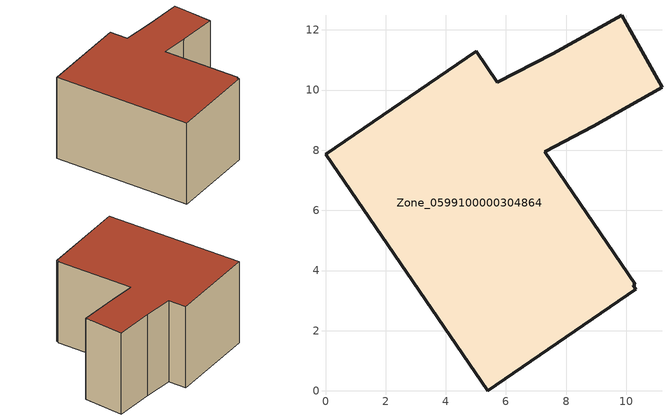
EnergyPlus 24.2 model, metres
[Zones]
Zone_0599100000304864
 floor ground (C_G): 9.85,12.49 11.19,10.09 8.9,8.8 7.3,7.95 10.3,3.55 10.24,3.5 10.32,3.37 5.4,0 0,7.87 5.01,11.3 5.72,10.27 7.55,11.2 z0
 wall outside (C_F): 10.3,3.55 7.3,7.95 8.9,8.8 11.19,10.09 9.85,12.49 7.55,11.2 5.72,10.27 5.01,11.3 0,7.87 5.4,0 10.32,3.37 10.24,3.5 10.3,3.55 z0:5.95
 roof outside (C_R): 5.4,0 10.32,3.37 10.24,3.5 10.3,3.55 7.3,7.95 8.9,8.8 11.19,10.09 9.85,12.49 7.55,11.2 5.72,10.27 5.01,11.3 0,7.87 z5.95
[BUILDING]
Pand.0599100000304864: North Axis=0; Terrain=City; Loads Convergence Tolerance Value=0.04; Temperature Convergence Tolerance Value=0.4; Solar Distribution=FullExterior; Maximum Number of Warmup Days=25; Minimum Number of Warmup Days=1
[Site:Location]
Rotterdam.The.Hague.AP_ZH_NLD Design_Conditions: Latitude=51.96; Longitude=4.45; Time Zone=1; Elevation=-4.5
[SITE:GROUNDTEMPERATURE:BUILDINGSURFACE]
18, 18, 18, 18, 18, 18, 18, 18, 18, 18, 18, 18
[MATERIAL] Thermal Absorptance=0.9; Solar Absorptance=0.7; Visible Absorptance=0.7
Name | Roughness | Thickness | Conductivity | Density | Specific Heat
G.TC.1946-1964 | MediumSmooth | 0.15 | 1 | 540 | 1210
F.TC.1946-1964 | Rough | 0.3 | 0.857143 | 1920 | 840
R.TC.1946-1964 | MediumRough | 0.2 | 0.235294 | 1500 | 1000
[CONSTRUCTION]
C_G: G.TC.1946-1964
C_F: F.TC.1946-1964
C_R: R.TC.1946-1964
[ZONE]
Zone_0599100000304864: Type=1; Multiplier=1; Ceiling Height=Autocalculate; Volume=Autocalculate; Floor Area=autocalculate; Part of Total Floor Area=Yes
[ZONEINFILTRATION:DESIGNFLOWRATE]
Infil_Zone_0599100000304864: Zone or ZoneList or Space or SpaceList=Zone_0599100000304864; Schedule=AlwaysOn; Design Flow Rate Calculation Method=Flow/Area; Flow Rate per Floor Area=0.003; Constant Term Coefficient=1; Temperature Term Coefficient=0; Velocity Term Coefficient=0; Velocity Squared Term Coefficient=0
[HVACTEMPLATE:ZONE:IDEALLOADSAIRSYSTEM]
Zone_0599100000304864: Maximum Heating Supply Air Temperature=50; Minimum Cooling Supply Air Temperature=13; Maximum Heating Supply Air Humidity Ratio=0.0156; Minimum Cooling Supply Air Humidity Ratio=0.0077; Heating Limit=NoLimit; Cooling Limit=NoLimit; Dehumidification Control Type=ConstantSensibleHeatRatio; Cooling Sensible Heat Ratio=0.7; Dehumidification Setpoint=60; Humidification Control Type=None; Humidification Setpoint=30; Outdoor Air Method=None; Outdoor Air Flow Rate per Person=0.00944; Outdoor Air Flow Rate per Zone Floor Area=0; Outdoor Air Flow Rate per Zone=0; Demand Controlled Ventilation Type=None; Outdoor Air Economizer Type=NoEconomizer; Heat Recovery Type=None; Sensible Heat Recovery Effectiveness=0.7; Latent Heat Recovery Effectiveness=0.65
[ZONECONTROL:THERMOSTAT]
ThermostatControl_Zone_0599100000304864: Zone or ZoneList=Zone_0599100000304864; Control Type Schedule=DualSetpointControlType; Control 1=Thermostat_Zone_0599100000304864; Temperature Difference Between Cutout And Setpoint=0
[THERMOSTATSETPOINT:DUALSETPOINT]
Thermostat_Zone_0599100000304864: Heating Setpoint Temperature Schedule=HeatingSetpoint_Zone_0599100000304864; Cooling Setpoint Temperature Schedule=CoolingSetpoint_Zone_0599100000304864
[SCHEDULE:COMPACT]
HeatingSetpoint_Zone_0599100000304864: Through: 12/31, For: AllDays, Until: 24:00, 21
CoolingSetpoint_Zone_0599100000304864: Through: 12/31, For: AllDays, Until: 24:00, 24
DualSetpointControlType: Through: 12/31, For: AllDays, Until: 24:00, 4
AlwaysOn: Through: 12/31, For: AllDays, Until: 24:00, 1
